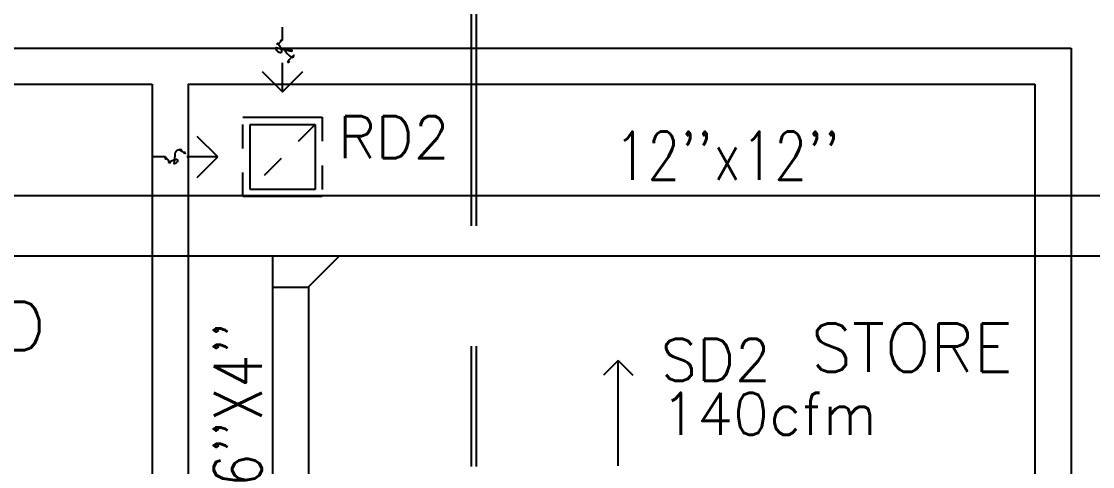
# Model space of a CAD drawing. Extents: x 417866230.2 to 417866327.8, y 43498045.5 to 43498135.4.
# Drawn here: x 417866272.323 to 417866276.782, y 43498071.238 to 43498073.088 of the extents above; entities that cross this region are included whole.
import ezdxf
from ezdxf.enums import TextEntityAlignment as Align

# ---------------------------------------------------------------- set-up
doc = ezdxf.new("R2010")
doc.units = 0
doc.header["$MEASUREMENT"] = 0
doc.linetypes.add('CENTERX2', pattern=[4, 2.5, -0.5, 0.5, -0.5])
doc.linetypes.add('HIDDEN', pattern=[0.375, 0.25, -0.125])
doc.layers.get('0').update_dxf_attribs({"linetype": 'CONTINUOUS'})
for name, color, linetype in [('AXES', 11, 'CENTERX2'), ('EXDUCT', 10, 'CONTINUOUS'), ('HAT', 12, 'CONTINUOUS'), ('M-EGU.', 2, 'CONTINUOUS'), ('RM-NAME', 9, 'CONTINUOUS'), ('SCD', 2, 'CONTINUOUS'), ('WALL', 4, 'CONTINUOUS')]:
    doc.layers.add(name, color=color, linetype=linetype)
doc.styles.add('ROMANS', font='ROMANS.shx', dxfattribs={"width": 0.6})

# ---------------------------------------------------------------- blocks, each defined once
blk = doc.blocks.new('RM1')
at = {"layer": 'RM-NAME', "style": 'ROMANS'}
for tag, p in [('ROOMNAME1', (0, 323.8)), ('ROOMNAME2', (0, 0))]:
    blk.add_attdef(tag, text='', height=200, dxfattribs=at).set_placement(p, align=Align.MIDDLE)
blk = doc.blocks.new('9RCD')
at = {"color": 2}
blk.add_line((0, 407), (0, 450), dxfattribs=at)
at = {"layer": 'M-EGU.'}
for p, q in [((0, 225), (0, 331.9)), ((0, 225), (-70.7, 295.7)), ((70.7, 295.7), (0, 225)), ((112.5, 112.5), (-112.5, 112.5)), ((-112.5, 112.5), (-112.5, -112.5)), ((112.5, -112.5), (112.5, 112.5)), ((-295.7, 70.7), (-225, 0)), ((-225, 0), (-326.1, 0)), ((-225, 0), (-295.7, -70.7)), ((-112.5, -112.5), (112.5, -112.5))]:
    blk.add_line(p, q, dxfattribs=at)
at = {"layer": 'M-EGU.', "linetype": 'HIDDEN'}
for p, q in [((137.5, 137.5), (-137.5, 137.5)), ((-137.5, 137.5), (-137.5, -137.5)), ((-112.5, -112.5), (112.5, 112.5)), ((137.5, -137.5), (137.5, 137.5)), ((-137.5, -137.5), (137.5, -137.5))]:
    blk.add_line(p, q, dxfattribs=at)
at = {"layer": 'M-EGU.', "color": 2}
blk.add_line((-405.7, 0), (-450, 0), dxfattribs=at)
blk.add_lwpolyline([(0, 407, -0.187862), (18.4, 395.6, -0.202645), (23.4, 376.1, -0.616915), (-1.7, 368, 0.668708), (-25.3, 358.4, 0.194285), (-18.2, 340.4, 0.186051), (0, 331.9)], format="xyb", dxfattribs=at)
at = {"layer": 'M-EGU.'}
blk.add_lwpolyline([(-405.7, 0, -0.1324), (-394.5, 16.1, -0.15664), (-379.1, 22.4, -0.736612), (-366.5, -9, 0.774232), (-352.6, -39.4, 0.203349), (-331.5, -25.7, 0.193808), (-326.1, 0)], format="xyb", dxfattribs=at)

msp = doc.modelspace()

# ---------------------------------------------------------------- linework, layer by layer
at = {"layer": 'AXES'}
for p, q in [((417866274.1969, 43498056.2378), (417866274.1969, 43498134.3745)), ((417866274.2169, 43498056.2378), (417866274.2169, 43498134.3745))]:
    msp.add_line(p, q, dxfattribs=at)
at = {"layer": 'EXDUCT', "linetype": 'Continuous'}
for p, q in [((417866266.2314, 43498072.3635), (417866280.4947, 43498072.3635)), ((417866266.2314, 43498072.1135), (417866280.4947, 43498072.1135)), ((417866273.3692, 43498070.2944), (417866273.3692, 43498072.1135)), ((417866273.5192, 43498071.9856), (417866273.6471, 43498072.1135)), ((417866273.3692, 43498071.9828), (417866273.5192, 43498071.9828)), ((417866273.5192, 43498070.2944), (417866273.5192, 43498071.9856))]:
    msp.add_line(p, q, dxfattribs=at)
at = {"layer": 'M-EGU.'}
for p, q in [((417866274.8076, 43498071.6789), (417866274.7465, 43498071.6178)), ((417866274.8076, 43498071.2401), (417866274.8076, 43498071.6789)), ((417866274.8076, 43498071.6789), (417866274.8687, 43498071.6178))]:
    msp.add_line(p, q, dxfattribs=at)
at = {"layer": 'WALL'}
for p, q in [((417866267.2469, 43498072.9771), (417866276.6919, 43498072.9771)), ((417866276.6919, 43498072.9771), (417866276.6919, 43498069.0021)), ((417866268.9969, 43498072.8271), (417866272.8669, 43498072.8271)), ((417866272.8669, 43498072.8271), (417866272.8669, 43498069.1521)), ((417866273.0169, 43498072.8271), (417866276.5419, 43498072.8271)), ((417866273.0169, 43498072.8271), (417866273.0169, 43498070.9521)), ((417866276.5419, 43498072.8271), (417866276.5419, 43498069.1521))]:
    msp.add_line(p, q, dxfattribs=at)

# ---------------------------------------------------------------- block references
at = {"layer": 'HAT'}
ref = msp.add_blockref('RM1', (417866271.4494, 43498071.4977), dxfattribs=dict(at, xscale=0.001000000047497451, yscale=0.0009999999892897904, zscale=0.001))
ref.add_attrib('ROOMNAME2', 'ROOM', dxfattribs={"layer": 'RM-NAME', "height": 0.2, "style": 'ROMANS'}).set_placement((417866271.4494, 43498071.4977), align=Align.MIDDLE)
ref.add_attrib('ROOMNAME1', 'ULTRA-SOUND', dxfattribs={"layer": 'RM-NAME', "height": 0.2, "style": 'ROMANS'}).set_placement((417866271.4494, 43498071.8215), align=Align.MIDDLE)
ref = msp.add_blockref('RM1', (417866276.0292, 43498071.7315), dxfattribs=dict(at, xscale=0.001000000047497451, yscale=0.0009999999892897904, zscale=0.001))
ref.add_attrib('ROOMNAME2', 'STORE', dxfattribs={"layer": 'RM-NAME', "height": 0.2, "style": 'ROMANS'}).set_placement((417866276.0292, 43498071.7315), align=Align.MIDDLE)
at = {"layer": 'M-EGU.', "xscale": -0.0012, "yscale": 0.0012, "zscale": 0.0012, "rotation": 90}
msp.add_blockref('9RCD', (417866273.4103, 43498072.5244), dxfattribs=at)

# ---------------------------------------------------------------- texts
at = {"layer": 'SCD', "style": 'ROMANS'}
for s, p in [('RD2', (417866273.6406, 43498072.5192)), ('SD2', (417866274.985, 43498071.5932)), ('140cfm', (417866274.985, 43498071.369))]:
    msp.add_text(s, height=0.175, dxfattribs=at).set_placement(p)
at = {"layer": 'SCD', "style": 'ROMANS', "width": 0.8}
msp.add_text("12''x12''", height=0.2, dxfattribs=at).set_placement((417866274.7909, 43498072.4299))
msp.add_text("6''X4''", height=0.2, rotation=90, dxfattribs=at).set_placement((417866273.3239, 43498071.1536))

doc.saveas('drawing.dxf')
